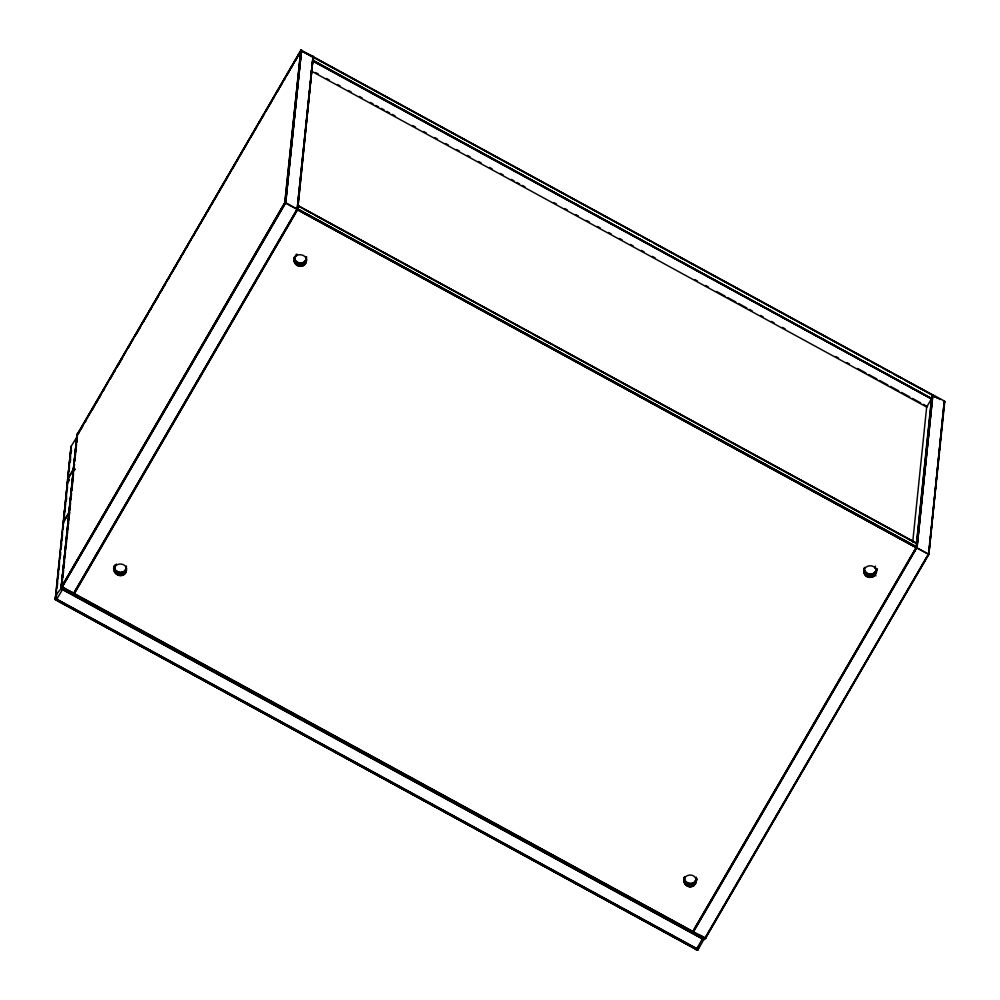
<?xml version="1.0" encoding="UTF-8"?>
<svg xmlns="http://www.w3.org/2000/svg" width="1000" height="1000" viewBox="0 0 1000 1000"><rect width="100%" height="100%" fill="white"/><g stroke="black" fill="none" stroke-linecap="round" stroke-linejoin="round"><path stroke-width="1.5" d="M294.387 257.538L294.125 260.175C294.363 251.262 309.312 254.188 306.038 262.538C302.75 270.525 290.988 264.438 294.462 256.9M876.45 569.487L876.538 568.538C878.6 576.337 866.9 581.337 864.137 573.112C861.65 565.112 875.413 562.675 876.162 570.875L876.538 568.538C877.138 570.562 874.338 577.413 872.975 573.675L875.225 571.975L876.425 569.462L872.638 576.938L872.975 573.675C869.425 575.35 864.7 572.9 864.287 568.925M68.475 481.275L67.6 479.663L71.188 446.238L77.475 436.037M696.2 949.638L698.125 949.575L704.075 939.038L703.587 937.475L696.4 933.562M296.25 254.775L296.85 255.5L296.863 254.137M696.488 878.538C697.25 881.75 693.962 883.55 693.55 885.812C688.263 889.375 681.7 882.962 684.325 877.312C683.8 884.4 695.312 885.775 696.5 878.787L695.5 883.787L693.55 885.812L693.05 882.987L692.712 886.263L693.05 882.987L693.325 883.962M873.525 575L873.475 576.487L875.263 573.787L875.425 574.475L876.3 570.962M306.475 256.825C307.7 264.45 295 265.163 294.5 257.838L294.163 261.1L295.012 256.425L294.9 257.512M692.712 886.263L693.3 884.237L693.55 885.812L695.337 883.112L695.5 883.787L696.375 880.275M684.65 876.725L684.212 882.438M864.575 567.4L864.137 573.112M294.275 258.75L294.163 261.1L294.312 258.85M696.413 879.837L696.275 881.125L696.5 879.05M876.137 570.775L876.538 568.538M696.3 880.75L696.45 879.087L693.462 883.763L696.237 879.675M876.225 571.425L876.338 570.525M876.375 569.763L876.2 571.812L876.363 570.112M294.275 258.575L294.125 260.175L295.012 256.425M56.013 600.112L55.388 599.625L71.188 446.238L71.013 453.025M55.5 599.775L56.45 590.538M56.775 587.463L59.475 561.287M59.8 558.212L60.438 552.05M60.75 548.975L62.5 532.038M62.825 528.95L67.812 478.938L74.55 468.688M63.863 518.888L65.438 503.625M65.75 500.575L66.537 492.938M66.862 489.888L67.8 480.725L68.525 481.125M68.4 480.188L68.525 473.8M68.838 470.763L69.463 464.7M69.775 461.662L71.188 448.025M55.637 599.913L56.438 592.225M56.913 587.612L57.55 581.462M58.025 576.85L58.5 572.25M58.825 569.175L59.462 563.025M59.938 558.413L60.562 552.263M60.888 549.188L61.525 543.038M61.837 539.963L62.475 533.812M62.95 529.2L63.3 524.338M64 519.038L64.475 514.475M64.95 509.9L65.575 503.812M65.888 500.775L66.513 494.675M66.988 490.112L67.463 485.55M68.037 480L68.5 475.462M68.975 470.938L69.438 466.4M69.912 461.875L70.537 455.825M70.85 452.8L71.312 448.275M55.812 600.025L56.45 593.888M57.088 587.75L57.562 583.138M58.2 577L58.513 573.938M59.15 567.8L59.462 564.725M60.1 558.587L60.575 553.975M61.212 547.837L61.525 544.775M62 540.163L62.475 535.562M63.113 529.425L63.425 526.35M64.175 519.163L64.488 516.125M65.113 510.05L65.425 507.013M66.05 500.95L66.525 496.388M67.15 490.325L67.463 487.287M68.213 480.112L68.513 477.1M69.138 471.075L69.45 468.075M70.075 462.05L70.537 457.537M56.487 595.513L56.15 600.212L62.5 589.562C64.4 583.325 53.288 596.962 55.388 599.625L697.125 950M66.237 501.1L66.55 498.075M70.263 462.2L70.575 459.212M71.188 453.212L71.5 450.213M703.863 939.75L61.062 588.8L69.6 512.35M73.412 469.312L68.95 512.487L63.175 522.537M76.787 436.613L73.45 468.875L67.75 478.725L69.05 479.675M69.05 512.725L61.062 588.8L77.2 434.25L77.925 434.462L79.5 431.775M77.213 434.25L77.938 434.462L77.188 434.325L61.562 588.237L704.075 939.038M62.475 581.475L61.762 588.088L704.075 938.775M62.888 577.263L63.575 570.662M63.85 567.987L64.55 561.438M64.987 556.788L65.5 552.188M65.938 547.525L66.562 541.35M66.875 538.263L67.575 532.137M67.825 529.012L68.525 522.888M68.925 518.212L69.55 512.038M69.812 510.238L70.55 502.812M70.812 499.688L71.562 493.6M71.875 490.262L73.55 473.512M73.8 470.375L74.5 464.263M74.75 461.112L76.562 444.212M76.85 442.163L77.287 434.738M114.688 565.45L114.5 566.425L114.65 565.3C109.537 574.513 125.412 580.288 126.487 570.037C127.025 561.8 113.062 562.188 114.237 570.425L114.525 567L115.988 564.475L114.3 568.575L114.663 566.6M114.425 571.337L114.575 567.15M114.763 572.212L114.763 568.075M115.225 573.025L115.1 568.95M115.825 573.763L115.562 569.763M116.538 574.4L116.875 571.125L116.163 570.5M117.338 574.925L117.675 571.65L116.875 571.125M118.212 575.312L118.55 572.05L117.675 571.65M119.15 575.575L119.488 572.3L118.55 572.05M120.1 575.688L120.438 572.425L124.1 571.45L126.45 568.587L126.112 571.85M121.062 575.662L121.4 572.388M122.013 575.487L122.35 572.212M122.925 575.163L123.263 571.9M123.763 574.725L124.1 571.45L126.45 568.587M124.513 574.15L124.85 570.875M125.175 573.462L125.512 570.2M125.712 572.7L126.05 569.425M126.25 568.2L126.475 566.013M310.775 56.037L313.35 57.45L312.987 56.337L300.85 50.087L285 202.587L61.525 587.3L704.638 938.6L705.688 938.263L700.537 935.45M301.075 50.012L285.2 202.562L61.475 587.188M61.588 587.4L285.425 202.587L301.3 50.012L77.35 434.812M73.625 593.35C74.75 593.3 73.612 594.45 73.625 593.35L297.2 208.962L312.987 56.337L313.35 57.45M313.238 56.575L297.613 209.725L298.275 205.613L300.8 207.4M313.625 56.925L313.3 60.475L931.488 398.775L926.675 407.05L310.95 70.875M294.35 262.013L294.688 258.75M294.688 262.9L295.025 259.625M295.163 263.712L295.5 260.438M295.75 264.438L296.087 261.175M296.462 265.075L296.8 261.812M297.262 265.6L297.6 262.325M298.15 266L298.488 262.725M299.075 266.25L299.413 262.987M300.038 266.375L300.375 263.1M301 266.337L301.337 263.075M301.938 266.163L302.275 262.887M302.85 265.85L303.188 262.575M303.688 265.4L304.025 262.125L306.375 259.262L306.038 262.538M304.45 264.825L304.788 261.55M305.1 264.15L305.438 260.875M305.637 263.375L305.975 260.113M306.188 258.875L306.413 256.688M306.3 261.637L306.525 259.462M684.025 881.513L684.575 876.587M684.55 883.312L684.887 880.037M685.013 884.125L685.35 880.85M685.612 884.862L685.95 881.587M686.325 885.487L686.663 882.225M687.125 886.012L687.463 882.75M688 886.413L688.337 883.138M688.938 886.663L689.275 883.4M689.887 886.787L690.225 883.512M690.863 886.75L691.2 883.487M691.8 886.575L692.138 883.312M696.5 878.787L696.213 880.1L696.275 877.113M696.462 878.812L696.237 880.2L696.462 878.025M863.95 572.2L864.25 568M864.475 573.987L864.812 570.712M864.95 574.8L865.288 571.525M865.55 575.538L865.888 572.263M866.25 576.175L866.587 572.9M867.062 576.7L867.4 573.425M867.938 577.087L868.275 573.812M868.863 577.35L869.2 574.075M869.825 577.463L870.163 574.188M870.788 577.438L871.125 574.163M871.725 577.263L872.075 573.987M875.163 568.275L875.387 566.1M875.713 571.638L876.162 570.363M876.162 570.875L876.388 568.7M912.712 542.087L926.787 405.9M934.4 396.525L931.812 395.125L932.862 394.775L917.1 547.413L916.087 547.4L928.962 554.425L916.4 547.725L916.338 544.95M916.575 542.737L931.5 398.225M313.6 56.962L932.138 394.613L916.25 547.312L692.775 931.5L693.188 932.35L916.988 547.362L932.862 394.775L944.338 401.05L944.7 402.15L944.638 401.388M916.55 547.263L932.312 394.738M944.7 402.15L928.775 554.438L944.338 401.05L944.013 401.6M944.212 401.712L928.875 553.938L705.088 938.675M73.85 593.938L297.575 209.325L285.538 202.613L301.512 50.075L301.188 50.625L311.388 56.2M297.2 208.962L313.163 56.487L297.65 209.8L916.062 547.575L916.413 546.8L297.938 209.137L297.6 209.9L916.112 547.463L916.413 546.8L297.938 209.175M928.55 553.663L944.513 401.188M63.25 522.325L67.812 478.938L67.888 479.862M67.75 478.725L71.013 446.7M73.55 469.113L68.95 512.487L69.438 511.925M61.062 588.8L69.2 512.562M76.925 436.413L73.45 468.875L74.388 468.038M61.425 586.925L284.738 202.7L300.85 50.087M692.775 931.5L705.662 938.275L704.638 938.6L928.662 553.725M294.35 258.038L294.125 260.175L294.288 258.837M77.088 436.25L73.45 468.875L75.125 469.225M683.988 880.588C684.025 873.975 694.5 872.95 696.05 879.287M116.163 565.388L116.325 564.1M295.438 256.75L295.912 255.15M696.237 880.2L696.475 878.625M294.237 259.25L294.587 257.275M294.325 258.75L294.5 257.838L294.337 258.575M693.838 884.275L693.55 885.812L694.1 884.175M873.763 574.95L872.638 576.938M693.675 883.525L694.388 882.775M873.6 574.2L875.763 571.2M694.312 885.238L694.725 883.775M874.237 575.925L874.65 574.45M63.525 523.6L63.312 522.55L68.9 512.925M874.038 574.85L873.475 576.487L873.337 574.987M703.213 937.425L696.825 948.612C694.963 951.025 698.263 946.812 697.962 949.737L55.287 598.85L63.125 523.013M876.038 575.837L873.388 574.45L874.312 573.462M312.962 61.2L313.288 60.512L312.962 61.2L931.425 398.875L931.737 398.25M69 480.15L67.812 478.938M703.2 937.425L702.438 938.975L703.275 937.163M313.238 60.65L931.675 398.4M110.388 530.462L109.412 532.5M184.925 401.562L184.613 402.738L185.588 401.538M62.975 587.725L61.9 590.237M62.5 589.562L63.338 587.812M95.538 555.35L95.95 554.525M313.075 61L931.488 398.775M931.538 398.675L313.163 60.812M96.463 554.5L95.463 556.112M96.613 554.5L95.4 556.538M61.837 587.638L285.75 202.712L301.512 50.075L285.637 202.65L61.737 587.575M693.188 932.35L692.875 931.325M263.5 267.625L262.525 269.212M77.175 434.412L301.413 50.038M77.237 434.663L300.963 50.038M77.737 434.363L82.537 426.337M84 423.6L86.45 419.6M87.925 416.863L100.55 395.363M102.025 392.612L104.475 388.625M105.938 385.887L107.6 383.237M109.075 380.5L115.438 369.775L113.975 372.512M116.912 367.025L122.487 357.65M123.963 354.913L125.625 352.262M127.088 349.525L133.45 338.787M134.925 336.05L140.512 326.675M141.975 323.938L158.525 295.7M160 292.95L165.575 283.575L160.975 291.712M167.05 280.837L238.438 158.325M239.9 155.588L256.45 127.35M257.925 124.612L263.5 115.225M264.975 112.487L274.475 96.375L273 99.113M275.938 93.637L281.525 84.25M282.987 81.512L285.438 77.513L283.962 80.262M286.9 74.775L292.488 65.4M293.962 62.65L299.538 53.275M81.062 429.075L82.638 426.388M84.987 422.35L86.55 419.65M92.037 410.225L93.6 407.525M95.95 403.488L97.513 400.8M99.087 398.1L100.65 395.412M103 391.375L104.562 388.675M110.05 379.25L111.625 376.55M117.1 367.125L122.587 357.7M128.075 348.275L129.637 345.575M135.9 334.8L140.6 326.725M142.95 322.688L147.65 314.6M150 310.562L152.35 306.525M153.925 303.825L158.625 295.75M168.025 279.587L170.375 275.55M171.938 272.85L177.425 263.425M178.988 260.738L181.337 256.688M182.913 254L184.475 251.3M186.038 248.612L188.388 244.575M193.088 236.488L195.438 232.45M197.013 229.75L199.363 225.712M200.925 223.025L202.5 220.325M204.062 217.638L206.412 213.6M207.975 210.9L209.55 208.212M211.9 204.163L213.463 201.475M215.025 198.775L217.375 194.737M218.95 192.05L220.512 189.35M222.075 186.663L224.425 182.613M226 179.925L227.562 177.237M233.05 167.8L235.4 163.762M236.962 161.075L238.525 158.375M240.1 155.688L242.45 151.637M244.013 148.95L245.588 146.25M251.062 136.825L253.412 132.787M254.988 130.1L256.55 127.4M258.9 123.362L260.462 120.662M262.038 117.975L263.6 115.275M265.95 111.237L267.512 108.55M269.088 105.85L271.438 101.812M276.913 92.387L278.488 89.688M280.05 87L281.613 84.3M287.1 74.875L288.675 72.188M291.025 68.138L292.587 65.45M294.938 61.413L296.5 58.712M298.075 56.025L299.637 53.325M313.238 57.3L313.163 56.487L297.387 209.088L73.412 593.95M73.625 593.975L297.462 209.163M74.275 593.812L297.638 209.562M932.862 394.775L932.2 394.787M934.538 396.562L931.825 395.125L932.537 394.7L916.775 547.288L692.875 932M932.087 395.138L932.65 394.712L916.888 547.312L693 932.2M692.8 931.762L916.45 547.275M704.862 938.675L928.737 553.8M705.312 938.6L928.962 554.1M692.8 931.4L61.475 586.525L64.05 587.938M55.462 598.425L56.887 599.212L56.188 600.212L56.9 599.2L696.838 948.6L696.087 949.6L696.838 948.6M298.188 205.7L916.762 543.312L298.113 205.825M69.25 512.087L73.713 468.963L75.075 469.7M297.75 209.6L916.775 547.962M68.763 480.1L67.65 479.137M697.362 949.987L55.263 599.263M119.488 572.3L120.438 572.425M285.538 202.613L284.738 202.7L297.638 209.65L296.9 209.513M67.7 479.525L68.95 479.837L67.663 479.338M55.312 599.45L56.55 599.763M67.775 479.7L68.85 479.988M55.388 599.625L697.575 949.95M936.85 397.812L932.262 395.2M931.825 395.125L932.55 395.337M307.25 54.013L311.312 56.175M306.762 53.775L301.737 51.087L304.337 52.525M309.262 55.113L311.775 56.463M313.475 57.125L932.025 394.675M314.738 58.025L639.8 235.387M642.487 236.962L650.763 241.375M653.462 242.963L868.812 360.425M871.5 362L879.775 366.413M882.475 367.987L890.75 372.4M893.438 373.988L901.725 378.4M904.412 379.975L931.888 394.862M933.812 396.025L940.188 399.513M315.575 72.525L318.312 74.013M326.525 78.5L329.263 80M337.475 84.488L340.213 85.975M348.425 90.463L351.163 91.962M359.375 96.438L362.125 97.938M370.337 102.425L373.075 103.912M375.812 105.412L378.55 106.9M381.287 108.4L384.025 109.9M386.763 111.388L389.5 112.888M392.238 114.375L394.975 115.875M412.775 125.588L415.513 127.088M423.725 131.575L426.463 133.062M434.675 137.55L437.413 139.05M445.625 143.525L448.363 145.025M456.575 149.512L459.312 151M467.525 155.488L470.262 156.988M478.488 161.462L481.225 162.963M489.438 167.45L492.175 168.938M500.387 173.425L503.125 174.925M511.337 179.412L514.075 180.9M516.812 182.4L519.55 183.888M522.288 185.387L525.025 186.875M553.775 202.575L556.512 204.075M564.725 208.562L567.463 210.05M575.675 214.537L578.413 216.025M586.638 220.512L589.375 222.013M597.587 226.5L600.325 227.987M608.538 232.475L611.275 233.975M619.487 238.45L622.225 239.95M630.438 244.438L633.175 245.925M641.388 250.413L644.125 251.912M652.337 256.388L655.075 257.887M694.775 279.562L697.513 281.062M705.738 285.538L708.475 287.038M716.688 291.525L724.9 296M727.638 297.5L735.85 301.988M738.587 303.475L746.8 307.962M749.538 309.462L752.275 310.95M760.487 315.438L763.225 316.938M771.438 321.413L774.175 322.912M782.4 327.4L785.138 328.888M835.788 356.55L838.525 358.038M846.737 362.525L849.475 364.025M857.688 368.512L865.9 372.987M868.637 374.487L876.85 378.975M879.587 380.462L887.8 384.95M890.55 386.45L898.763 390.925M901.5 392.425L909.712 396.912M912.45 398.4L920.662 402.887M923.4 404.387L927.513 406.625M303.488 208.975L311.775 213.388M314.462 214.963L529.812 332.425M532.5 334.012L540.775 338.413M543.475 340L551.75 344.412M554.438 345.988L562.725 350.4M565.413 351.975L916.525 543.562M297.875 209.35L916.263 547.175M67.6 479.663L68.888 480.363M67.6 479.925L68.787 480.575M67.638 480.2L68.688 480.775M67.7 480.462L68.6 480.95M70.475 591.45L73.062 592.863M64.675 588.65L693.662 932.062M62.488 587.775L703.875 937.962M62 587.95L704.05 938.5M61.363 588.4L704.038 939.287M61.2 588.587L703.975 939.525M55.362 598.638L698.125 949.575M55.263 599.05L697.788 949.862M61.475 586.525L62.15 587.087M873.388 574.45L872.975 573.675L873.25 574.65M296.562 254.438L296.85 255.5M873.812 573.225L873.863 573.925M693.888 882.537L693.938 883.25M114.35 567.888L114.237 570.425L114.35 567.888M698.587 946.287L698.263 949.375L698.587 946.275M928.962 554.425L928.25 554.225L928.962 554.425M285.425 203.263L284.738 202.7L285.425 203.263"/></g></svg>
